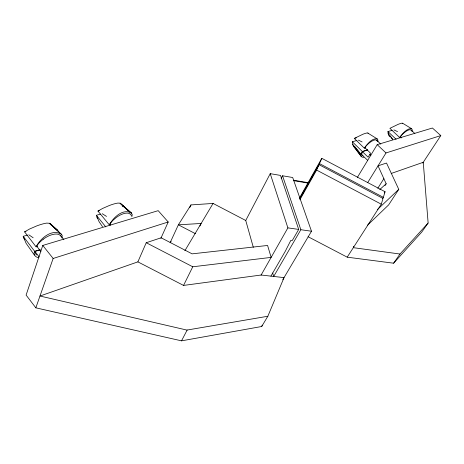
<?xml version="1.0" encoding="UTF-8"?>
<svg xmlns="http://www.w3.org/2000/svg" width="464" height="464" viewBox="0 0 464 464"><rect width="100%" height="100%" fill="white"/><g stroke="black" fill="none" stroke-linecap="round" stroke-linejoin="round"><path stroke-width="0.7" d="M357.007 140.441L352.338 141.781L352.965 145.278L361.34 156.53L362.349 157.215L363.886 157.261M50.147 224.019L57.826 230.591L50.147 224.019L49.921 223.3L46.69 223.103A15.869 3.033 -22.4 0 0 36.807 225.881L29.47 229.065L24.598 231.861L36.099 246.865L37.491 246.454M392.028 130.384L387.945 131.556L388.426 134.914L389.725 136.764M27.37 235.12L23.2 236.321L34.638 251.302C32.903 254.626 35.6 257.45 38.79 257.694M61.915 237.928L62.211 235.48L61.503 234.366L49.921 223.3M131.828 216.758L132.263 214.652L131.074 212.75L120.089 203.186L117.943 203.081A14.512 2.685 -23.4 0 0 109.376 205.488L102.648 208.429L97.956 211.068L109.289 224.854L110.641 224.448M402.682 123.569L402.369 123.157A10.196 1.351 -26.6 0 0 398.106 124.358L389.905 128.331L399.649 137.512L401.029 137.095M377.876 141.619L377.87 139.948L377.215 138.898L367.598 132.93A10.66 1.502 -26.3 0 0 362.894 134.253L354.287 138.423L364.31 148.144L365.667 147.732M412.102 131.44L412.212 129.816L411.707 128.783L402.624 123.221M308.096 236.721L347.205 257.172L381.28 204.189L383.02 198.459L319 164.668L300.057 198.314M382.585 198.534L383.363 197.328L385.056 191.736L321.807 158.317L299.669 197.676M353.754 246.32L353.313 247.672L399.985 254.028L428.133 223.004L423.255 162.29L391.204 173.472M160.88 238.322L168.212 221.995L158.189 210.662L42.775 245.444L26.1 295.081L35.838 307.835L181.517 340.843L261.696 326.505L267.844 316.251L284.026 277.623L261.139 275.019L183.547 285.424L137.878 261.87L39.979 296.026L186.905 330.078L267.844 316.251M35.838 307.835L53.151 258.465L168.212 221.995M261.696 326.505L262.253 325.189M137.878 261.87L146.235 242.724L161.118 237.788L192.119 253.849L267.589 245.462L271.144 257.387L192.757 266.783L146.235 242.724M299.889 199.74L316.61 170.079L319 164.668M299.709 198.633L319.476 163.601L321.807 158.317M170.137 242.689L178.367 224.825L190.977 204.92L213.075 203.441L245.74 220.487L253.303 247.283M367.737 149.837L362.314 151.49L360.998 154.338L361.062 155.968M189.77 207.518L190.977 204.92M199.938 225.945L201.132 223.468L178.367 224.825L195.425 233.682M183.547 285.424L192.757 266.783M181.517 340.843L187.154 330.037M245.763 220.435L270.228 173.658L280.505 175.421L298.7 229.413L292.25 240.561L290.824 240.369L285.29 251.268L270.918 276.132M281.19 178.315L282.547 175.775L292.685 177.509L311.495 231.234L282.831 279.63M36.099 246.865C40.2 238.484 52.183 228.224 61.503 234.366M261.052 275.164L287.889 227.876L270.228 173.658M109.289 224.854C113.164 217.784 122.542 208.504 131.074 212.75M282.547 175.775L300.846 229.721L273.696 276.445L272.681 273.012M184.881 250.717L213.075 203.441M357.396 177.376L377.197 144.658L432.419 128.018L440.8 135.581L422.739 163.073M367.627 182.694L386.002 152.952L440.8 135.581M170.317 242.747L171.088 241.524M377.8 188.285L383.861 178.669M385.027 185.571L386.176 183.767L378.038 165.845L386.518 163.032L398.762 189.347L388.664 204.873L367.378 225.342M384.273 192.96L385.056 191.736M377.139 141.079L376.942 140.586A10.631 3.782 -46.5 0 0 369.472 142.796L367.465 144.577A10.26 3.654 -46.5 0 0 364.768 147.622L370.556 153.201L368.138 157.203L362.378 151.629L367.645 150.023M347.205 257.172L393.623 263.204L399.985 254.028M428.057 223.091L421.863 231.93L393.623 263.204M364.31 148.144C367.302 144.229 371.797 137.918 377.215 138.898M399.649 137.512C402.468 133.754 406.296 128.76 411.237 128.487M377.284 209.711L398.762 189.347M379.72 189.585L386.176 183.767M43.245 239.198L40.177 241.831A15.173 7.511 -36 0 0 36.702 246.135L40.884 251.54M34.638 251.302L39.481 249.829M36.83 254.951L36.035 254.301A15.173 7.511 -36.1 0 1 34.945 251.442L40.467 249.76M102.515 226.693L99.134 221.78L96.355 215.308L100.433 214.136M24.598 231.861L25.996 231.461M97.956 211.068L99.319 210.685M354.287 138.423L356.294 137.86M287.889 227.876L298.7 229.413M300.846 229.721L311.495 231.234M293.637 180.212L308.432 182.723M293.648 180.653L308.328 183.147M393.913 129.903L397.532 131.625M358.376 140.111L362.1 141.949M316.61 170.079L381.28 204.189M319.476 163.601L383.363 197.328M102.225 213.707L106.5 216.41M28.803 234.801L33.164 237.777M122.966 206.12L127.409 209.769M120.385 203.423L120.089 203.186L131.776 213.562L120.385 203.423L120.466 203.754M122.484 205.888L123.563 206.747M125.721 208.464L127.345 209.751M367.917 132.982L368.085 133.319M353.371 146.056L354.455 147.187M122.055 205.129L123.644 206.509M125.761 208.348L127.884 210.18M57.826 230.591L50.153 223.613L59.67 232.922M411.087 130.053L414.833 133.481M122.513 205.627L123.54 206.567M63.875 239.673L60.685 235.741L58.998 234.54A15.712 7.778 -36.1 0 0 43.245 239.204M396.076 139.27L387.945 131.556M401.116 137.97L400.09 137.013A9.808 3.289 -47 0 1 402.688 134.108L404.591 132.42A10.162 3.41 -47 0 1 411.342 130.425L411.487 130.9M376.623 140.221L380.787 144.13M377.197 144.658L386.002 152.952M369.854 154.228L370.864 155.185M362.314 151.49L352.338 141.781M362.494 155.399L367.633 160.318M105.809 226.913L96.355 215.308M352.652 144.374L360.98 154.425L354.618 146.52M110.745 225.22L109.864 224.164A13.903 6.618 -39.1 0 1 113.193 220.139L116.017 217.691A14.401 6.85 -39.1 0 1 129.653 213.666L130.958 214.855A13.897 6.612 -39.1 0 1 131.324 215.673M42.775 245.444L53.151 258.465M34.945 251.442L39.104 256.841M353.875 146.694L361.34 156.53M390.149 136.051L392.706 139.461L388.003 133.064M34.365 255.055L26.094 243.298L23.2 236.321M23.937 238.426L24.725 239.755M96.918 217.309L97.556 218.573M60.68 235.741A15.161 7.505 -36.1 0 1 61.213 236.576M362.378 151.629A10.26 3.654 -46.5 0 0 361.85 153.996L362.152 155.051A10.631 3.787 -46.5 0 0 362.958 155.614"/></g></svg>
